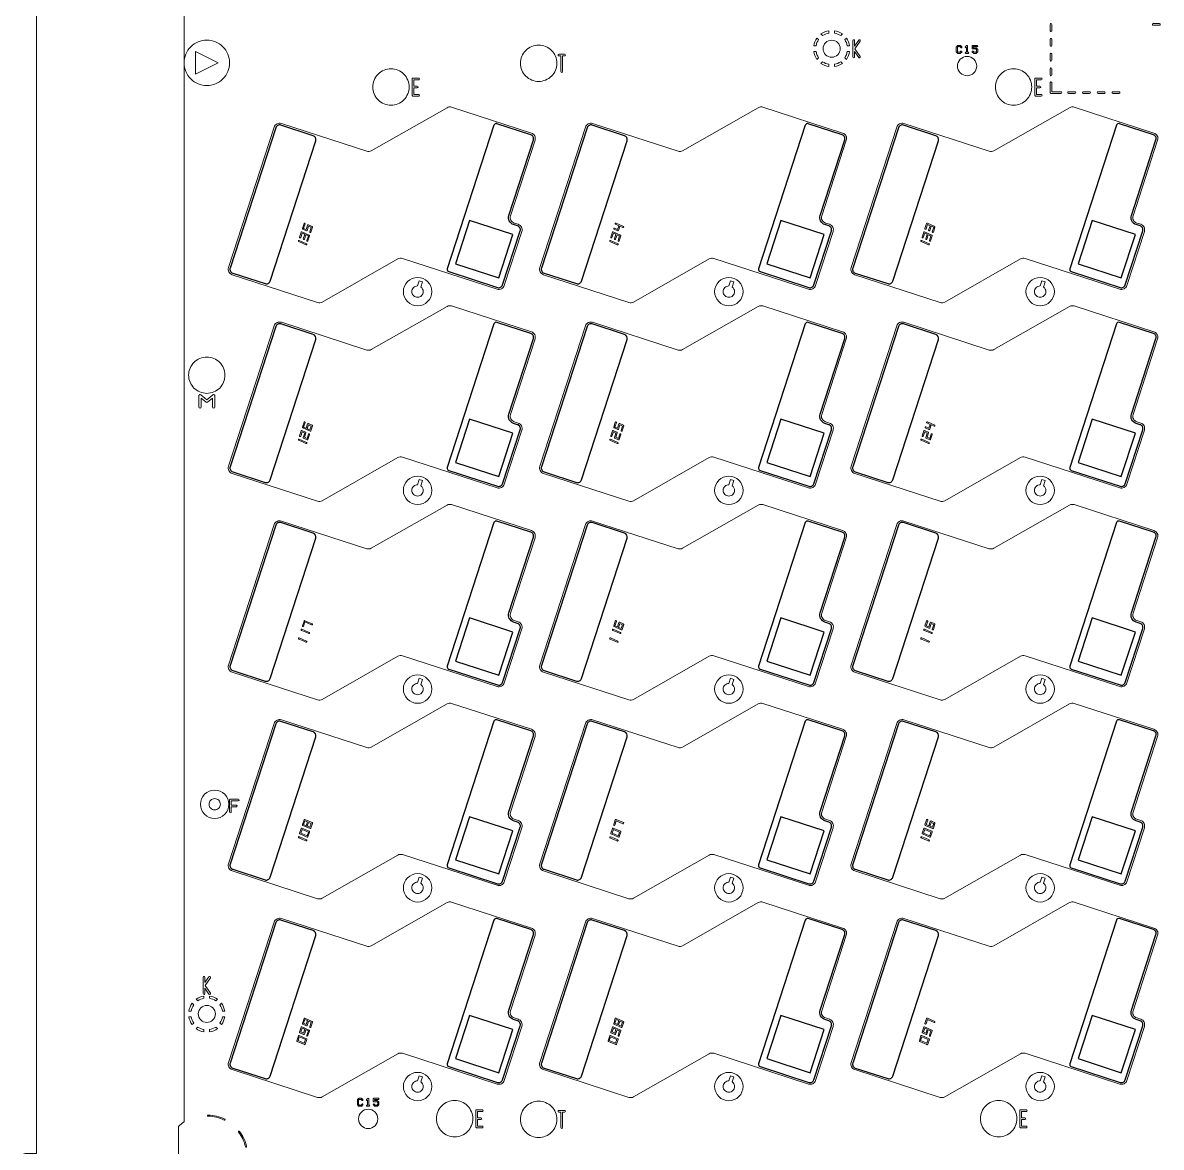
# Model space of a CAD drawing. Extents: x 2864 to 3941, y 2420 to 3182.
# Drawn here: x 3497 to 3597.2, y 2861.2 to 2960.2 of the extents above; entities that cross this region are included whole.
import ezdxf

# ---------------------------------------------------------------- set-up
doc = ezdxf.new("R2010")
doc.units = 0
doc.layers.get('0').update_dxf_attribs({"lineweight": 0})
for name, color, linetype in [('barcode', 1, 'Continuous'), ('susa-b', 2, 'Continuous'), ('susb-b', 3, 'Continuous')]:
    doc.layers.add(name, color=color, linetype=linetype)

msp = doc.modelspace()

# ---------------------------------------------------------------- linework, layer by layer
for p, q in [((3567.952, 2959.321), (3567.952, 2959.524)), ((3567.051, 2958.741), (3566.907, 2958.884)), ((3512.202, 2957.693), (3514.202, 2956.693)), ((3512.202, 2955.693), (3512.202, 2957.693)), ((3566.907, 2957.003), (3567.051, 2957.146)), ((3580.11, 2957.529), (3580.21, 2957.529)), ((3514.202, 2956.693), (3512.202, 2955.693)), ((3512.952, 2874.321), (3512.952, 2874.524)), ((3512.051, 2873.741), (3511.907, 2873.884)), ((3511.907, 2872.003), (3512.051, 2872.146)), ((3527.4, 2864.819), (3527.5, 2864.819))]:
    msp.add_line(p, q)
at = {"linetype": 'Continuous'}
for points in [[(3498.202, 3063.443), (3498.202, 2860.643), (3497.202, 2860.643, 1), (3497.202, 2860.243), (3498.202, 2860.243), (3498.202, 2657.443)], [(3511.202, 2764.193), (3511.202, 2857.45, -0.044688), (3510.702, 2857.853), (3510.702, 2863.034, -0.044688), (3511.202, 2863.437), (3511.202, 2956.693), (3511.202, 3047.45, -0.044688), (3510.702, 3047.853), (3510.702, 3053.034, -0.044688), (3511.202, 3053.437), (3511.202, 3058.193, 0.414215), (3512.452, 3059.443, 0.414215), (3511.202, 3060.693), (3511.202, 3063.443), (3765.202, 3063.443)], [(3567.261, 2959.238), (3567.404, 2959.094, -0.106991), (3567.952, 2959.321)], [(3568.452, 2959.524), (3568.452, 2959.321, -0.106992), (3568.999, 2959.094), (3569.142, 2959.238)], [(3566.621, 2958.193), (3566.824, 2958.193, -0.106992), (3567.051, 2958.741)], [(3569.496, 2958.884), (3569.352, 2958.741, -0.106991), (3569.579, 2958.193), (3569.782, 2958.193)], [(3570.219, 2958.179), (3570.219, 2958.658, 1), (3570.069, 2958.658), (3570.069, 2957.218, 1), (3570.219, 2957.218), (3570.219, 2957.697)], [(3570.702, 2957.261), (3570.235, 2957.938), (3570.702, 2958.616, 1), (3570.579, 2958.701), (3570.219, 2958.179)], [(3580.21, 2957.529, 1), (3580.21, 2957.629), (3580.16, 2957.629), (3580.16, 2958.175, 0.669786), (3580.075, 2958.21), (3579.976, 2958.111, 1), (3580.046, 2958.04), (3580.06, 2958.054)], [(3567.051, 2957.146, -0.106993), (3566.824, 2957.693), (3566.621, 2957.693)], [(3569.782, 2957.693), (3569.579, 2957.693, -0.106992), (3569.352, 2957.146), (3569.496, 2957.003)], [(3570.219, 2957.697), (3570.579, 2957.175, 1), (3570.702, 2957.261)], [(3580.06, 2958.054), (3580.06, 2957.629), (3580.011, 2957.629, 1), (3580.011, 2957.529), (3580.11, 2957.529)], [(3567.952, 2956.363), (3567.952, 2956.566, -0.106992), (3567.404, 2956.793), (3567.261, 2956.649)], [(3569.142, 2956.649), (3568.999, 2956.793, -0.106991), (3568.452, 2956.566), (3568.452, 2956.363)], [(3531.849, 2953.77, 1), (3531.849, 2953.92), (3531.427, 2953.92), (3531.427, 2954.49), (3531.725, 2954.49, 1), (3531.725, 2954.64), (3531.427, 2954.64), (3531.427, 2955.21), (3531.849, 2955.21, 1), (3531.849, 2955.36), (3531.352, 2955.36, 0.414241), (3531.277, 2955.285), (3531.277, 2954.565)], [(3586.649, 2953.77, 1), (3586.649, 2953.92), (3586.227, 2953.92), (3586.227, 2954.49), (3586.525, 2954.49, 1), (3586.525, 2954.64), (3586.227, 2954.64), (3586.227, 2955.21), (3586.649, 2955.21, 1), (3586.649, 2955.36), (3586.152, 2955.36, 0.414241), (3586.077, 2955.285), (3586.077, 2954.565)], [(3531.277, 2954.565), (3531.277, 2953.845, 0.414241), (3531.352, 2953.77), (3531.849, 2953.77)], [(3586.077, 2954.565), (3586.077, 2953.845, 0.414241), (3586.152, 2953.77), (3586.649, 2953.77)], [(3513.9, 2926.398), (3513.9, 2927.391, 0.63678), (3513.736, 2927.468), (3513.204, 2927.025), (3512.672, 2927.468, 0.63678), (3512.508, 2927.391), (3512.508, 2926.398, 1), (3512.708, 2926.398), (3512.708, 2927.178)], [(3512.708, 2927.178), (3513.14, 2926.818, 0.362064), (3513.268, 2926.818), (3513.7, 2927.178)], [(3513.7, 2927.178), (3513.7, 2926.398, 1), (3513.9, 2926.398)], [(3515.975, 2891.705, 1), (3515.975, 2891.855), (3515.28, 2891.855, 0.414241), (3515.205, 2891.78), (3515.205, 2891.259)], [(3515.205, 2891.259), (3515.205, 2890.737, 1), (3515.355, 2890.737), (3515.355, 2891.184), (3515.801, 2891.184, 1), (3515.801, 2891.334), (3515.355, 2891.334), (3515.355, 2891.705), (3515.975, 2891.705)], [(3513.033, 2875.701), (3513.033, 2876.18, 1), (3512.883, 2876.18), (3512.883, 2874.74, 1), (3513.033, 2874.74), (3513.033, 2875.219)], [(3513.517, 2874.782), (3513.049, 2875.46), (3513.517, 2876.138, 1), (3513.393, 2876.223), (3513.033, 2875.701)], [(3513.033, 2875.219), (3513.393, 2874.697, 1), (3513.517, 2874.782)], [(3512.261, 2874.238), (3512.404, 2874.094, -0.106991), (3512.952, 2874.321)], [(3513.452, 2874.524), (3513.452, 2874.321, -0.106992), (3513.999, 2874.094), (3514.142, 2874.238)], [(3511.621, 2873.193), (3511.824, 2873.193, -0.106992), (3512.051, 2873.741)], [(3514.496, 2873.884), (3514.352, 2873.741, -0.106991), (3514.579, 2873.193), (3514.782, 2873.193)], [(3512.051, 2872.146, -0.106993), (3511.824, 2872.693), (3511.621, 2872.693)], [(3514.782, 2872.693), (3514.579, 2872.693, -0.106992), (3514.352, 2872.146), (3514.496, 2872.003)], [(3512.952, 2871.363), (3512.952, 2871.566, -0.106992), (3512.404, 2871.793), (3512.261, 2871.649)], [(3514.142, 2871.649), (3513.999, 2871.793, -0.106991), (3513.452, 2871.566), (3513.452, 2871.363)], [(3527.5, 2864.819, 1), (3527.5, 2864.919), (3527.45, 2864.919), (3527.45, 2865.465, 0.669786), (3527.365, 2865.501), (3527.266, 2865.401, 1), (3527.336, 2865.331), (3527.35, 2865.345)], [(3527.35, 2865.345), (3527.35, 2864.919), (3527.301, 2864.919, 1), (3527.301, 2864.819), (3527.4, 2864.819)], [(3513.314, 2864.042, 1), (3513.311, 2863.942, -0.105767), (3514.733, 2863.591, 1), (3514.777, 2863.681)], [(3537.453, 2862.923, 1), (3537.453, 2863.073), (3537.031, 2863.073), (3537.031, 2863.643), (3537.329, 2863.643, 1), (3537.329, 2863.793), (3537.031, 2863.793), (3537.031, 2864.364), (3537.453, 2864.364, 1), (3537.453, 2864.514), (3536.956, 2864.514, 0.414241), (3536.881, 2864.439), (3536.881, 2863.718)], [(3585.338, 2862.923, 1), (3585.338, 2863.073), (3584.917, 2863.073), (3584.917, 2863.643), (3585.214, 2863.643, 1), (3585.214, 2863.793), (3584.917, 2863.793), (3584.917, 2864.364), (3585.338, 2864.364, 1), (3585.338, 2864.514), (3584.842, 2864.514, 0.414241), (3584.767, 2864.439), (3584.767, 2863.718)], [(3536.881, 2863.718), (3536.881, 2862.998, 0.414241), (3536.956, 2862.923), (3537.453, 2862.923)], [(3584.767, 2863.718), (3584.767, 2862.998, 0.414241), (3584.842, 2862.923), (3585.338, 2862.923)], [(3516.08, 2862.606, 1), (3516, 2862.546, -0.102768), (3516.606, 2861.258, 1), (3516.703, 2861.281)]]:
    msp.add_lwpolyline(points, format="xyb", dxfattribs=at)
for points in [[(3587.578, 2959.527), (3587.578, 2960.077, 1), (3587.427, 2960.077), (3587.427, 2959.527, 1)], [(3597.053, 2960.002, 1), (3597.053, 2960.153), (3596.503, 2960.153, 1), (3596.503, 2960.002)], [(3515.202, 2956.693, 0.414214), (3513.202, 2958.693, 0.414214), (3511.202, 2956.693, 0.414214), (3513.202, 2954.693, 0.414214)], [(3544.01, 2956.661, 0.414214), (3542.41, 2958.261, 0.414214), (3540.81, 2956.661, 0.414214), (3542.41, 2955.061, 0.414214)], [(3568.952, 2957.943, 0.414216), (3568.202, 2958.693, 0.414216), (3567.452, 2957.943, 0.414216), (3568.202, 2957.193, 0.414216)], [(3579.644, 2957.643, 1), (3579.574, 2957.713), (3579.489, 2957.629), (3579.332, 2957.629), (3579.262, 2957.699), (3579.262, 2958.055), (3579.332, 2958.125), (3579.489, 2958.125), (3579.574, 2958.04, 1), (3579.644, 2958.111), (3579.545, 2958.21, 0.200121), (3579.51, 2958.225), (3579.311, 2958.225, 0.200121), (3579.276, 2958.21), (3579.177, 2958.111, 0.200121), (3579.162, 2958.075), (3579.162, 2957.678, 0.200121), (3579.177, 2957.643), (3579.276, 2957.544, 0.200121), (3579.311, 2957.529), (3579.51, 2957.529, 0.200121), (3579.545, 2957.544)], [(3581.059, 2957.678), (3581.059, 2957.877, 0.200121), (3581.044, 2957.912), (3580.945, 2958.011, 0.200121), (3580.91, 2958.026), (3580.662, 2958.026), (3580.662, 2958.125), (3581.009, 2958.125, 1), (3581.009, 2958.225), (3580.612, 2958.225, 0.414253), (3580.562, 2958.175), (3580.562, 2957.976, 0.414253), (3580.612, 2957.926), (3580.889, 2957.926), (3580.959, 2957.856), (3580.959, 2957.699), (3580.889, 2957.629), (3580.732, 2957.629), (3580.647, 2957.713, 1), (3580.576, 2957.643), (3580.676, 2957.544, 0.200121), (3580.711, 2957.529), (3580.91, 2957.529, 0.200121), (3580.945, 2957.544), (3581.044, 2957.643, 0.200121)], [(3587.578, 2958.227), (3587.578, 2958.777, 1), (3587.427, 2958.777), (3587.427, 2958.227, 1)], [(3544.688, 2957.301, 1), (3544.688, 2957.451), (3544.44, 2957.451), (3544.192, 2957.451, 1), (3544.192, 2957.301), (3544.365, 2957.301), (3544.365, 2955.936, 1), (3544.515, 2955.936), (3544.515, 2957.301)], [(3580.966, 2956.412, 0.414215), (3580.116, 2957.262, 0.414215), (3579.266, 2956.412, 0.414215), (3580.116, 2955.562, 0.414215)], [(3587.578, 2956.927), (3587.578, 2957.477, 1), (3587.427, 2957.477), (3587.427, 2956.927, 1)], [(3531.01, 2954.57, 0.414215), (3529.41, 2956.17, 0.414215), (3527.81, 2954.57, 0.414215), (3529.41, 2952.97, 0.414215)], [(3585.81, 2954.57, 0.414215), (3584.21, 2956.17, 0.414215), (3582.61, 2954.57, 0.414215), (3584.21, 2952.97, 0.414215)], [(3587.578, 2955.627), (3587.578, 2956.177, 1), (3587.427, 2956.177), (3587.427, 2955.627, 1)], [(3588.378, 2954.002, 1), (3588.378, 2954.153), (3587.578, 2954.153), (3587.578, 2954.952, 1), (3587.427, 2954.952), (3587.427, 2954.077, 0.414239), (3587.503, 2954.002)], [(3589.603, 2954.002, 1), (3589.603, 2954.153), (3589.052, 2954.153, 1), (3589.052, 2954.002)], [(3590.903, 2954.002, 1), (3590.903, 2954.153), (3590.352, 2954.153, 1), (3590.352, 2954.002)], [(3592.203, 2954.002, 1), (3592.203, 2954.153), (3591.652, 2954.153, 1), (3591.652, 2954.002)], [(3593.503, 2954.002, 1), (3593.503, 2954.153), (3592.952, 2954.153, 1), (3592.952, 2954.002)], [(3542.09, 2949.88, 0.41422), (3541.768, 2950.51), (3534.748, 2952.792, 0.211093), (3534.346, 2952.75), (3527.679, 2948.951, -0.211093), (3527.277, 2948.91), (3519.761, 2951.352, 0.41422), (3519.131, 2951.031), (3515.114, 2938.668, 0.414215), (3515.435, 2938.038), (3522.951, 2935.595, 0.211093), (3523.353, 2935.637), (3530.02, 2939.436, -0.211091), (3530.422, 2939.477), (3538.751, 2936.77, 0.414218), (3539.381, 2937.091), (3540.926, 2941.847, 0.414217), (3540.605, 2942.477), (3540.247, 2942.593, -0.414216), (3539.926, 2943.223)], [(3569.49, 2949.88, 0.41422), (3569.168, 2950.51), (3562.148, 2952.792, 0.211093), (3561.746, 2952.75), (3555.079, 2948.951, -0.211093), (3554.677, 2948.91), (3547.161, 2951.352, 0.41422), (3546.531, 2951.031), (3542.514, 2938.668, 0.414215), (3542.835, 2938.038), (3550.351, 2935.595, 0.211093), (3550.753, 2935.637), (3557.42, 2939.436, -0.211091), (3557.822, 2939.477), (3566.151, 2936.77, 0.414218), (3566.781, 2937.091), (3568.326, 2941.847, 0.414217), (3568.005, 2942.477), (3567.647, 2942.593, -0.414216), (3567.326, 2943.223)], [(3596.89, 2949.88, 0.41422), (3596.568, 2950.51), (3589.548, 2952.792, 0.211093), (3589.146, 2952.75), (3582.479, 2948.951, -0.211093), (3582.077, 2948.91), (3574.561, 2951.352, 0.41422), (3573.931, 2951.031), (3569.914, 2938.668, 0.414215), (3570.235, 2938.038), (3577.751, 2935.595, 0.211093), (3578.153, 2935.637), (3584.82, 2939.436, -0.211091), (3585.222, 2939.477), (3593.551, 2936.77, 0.414218), (3594.181, 2937.091), (3595.726, 2941.847, 0.414217), (3595.405, 2942.477), (3595.047, 2942.593, -0.414216), (3594.726, 2943.223)], [(3522.494, 2942.226, 0.385532), (3522.467, 2942.288), (3522.146, 2942.431, 0.447551), (3522.078, 2942.4), (3521.955, 2942.022), (3521.725, 2942.124), (3521.852, 2942.513, 1), (3521.757, 2942.544), (3521.616, 2942.112, 0.385532), (3521.644, 2942.051), (3521.965, 2941.908, 0.447551), (3522.033, 2941.938), (3522.156, 2942.317), (3522.385, 2942.215), (3522.258, 2941.825, 1), (3522.353, 2941.794)], [(3549.867, 2942.288), (3549.225, 2942.574, 1), (3549.184, 2942.483), (3549.464, 2942.358), (3549.355, 2942.022), (3549.084, 2942.142, 1), (3549.044, 2942.051), (3549.365, 2941.908, 0.447551), (3549.433, 2941.938), (3549.556, 2942.317), (3549.826, 2942.196, 1)], [(3577.294, 2942.226, 0.385532), (3577.267, 2942.288), (3576.625, 2942.574, 0.447551), (3576.557, 2942.544), (3576.416, 2942.112, 1), (3576.511, 2942.081), (3576.635, 2942.46), (3576.864, 2942.358), (3576.737, 2941.969, 1), (3576.832, 2941.938), (3576.956, 2942.317), (3577.185, 2942.215), (3577.058, 2941.825, 1), (3577.153, 2941.794)], [(3522.246, 2941.465, 0.385532), (3522.219, 2941.527), (3521.577, 2941.813, 0.447551), (3521.509, 2941.783), (3521.369, 2941.351, 1), (3521.464, 2941.32), (3521.587, 2941.699), (3521.817, 2941.597), (3521.69, 2941.208, 1), (3521.785, 2941.177), (3521.908, 2941.556), (3522.138, 2941.454), (3522.011, 2941.065, 1), (3522.106, 2941.034)], [(3549.646, 2941.465, 0.385532), (3549.619, 2941.527), (3548.977, 2941.813, 0.447551), (3548.909, 2941.783), (3548.769, 2941.351, 1), (3548.864, 2941.32), (3548.987, 2941.699), (3549.217, 2941.597), (3549.09, 2941.208, 1), (3549.185, 2941.177), (3549.308, 2941.556), (3549.538, 2941.454), (3549.411, 2941.065, 1), (3549.506, 2941.034)], [(3577.046, 2941.465, 0.385532), (3577.019, 2941.527), (3576.377, 2941.813, 0.447551), (3576.309, 2941.783), (3576.169, 2941.351, 1), (3576.264, 2941.32), (3576.387, 2941.699), (3576.617, 2941.597), (3576.49, 2941.208, 1), (3576.585, 2941.177), (3576.708, 2941.556), (3576.938, 2941.454), (3576.811, 2941.065, 1), (3576.906, 2941.034)], [(3521.972, 2940.766), (3521.651, 2940.909), (3521.33, 2941.053, 1), (3521.289, 2940.961), (3521.61, 2940.818), (3521.931, 2940.675, 1)], [(3549.372, 2940.766), (3549.051, 2940.909), (3548.73, 2941.053, 1), (3548.689, 2940.961), (3549.01, 2940.818), (3549.331, 2940.675, 1)], [(3576.772, 2940.766), (3576.451, 2940.909), (3576.13, 2941.053, 1), (3576.089, 2940.961), (3576.41, 2940.818), (3576.731, 2940.675, 1)], [(3533.002, 2936.551, 0.414215), (3531.752, 2937.801, 0.414215), (3530.502, 2936.551, 0.414215), (3531.752, 2935.301, 0.414215)], [(3532.252, 2936.551, -0.414217), (3531.752, 2936.051, -0.414217), (3531.252, 2936.551, -0.414217), (3531.752, 2937.051, -0.002897), (3531.757, 2937.051), (3531.903, 2937.502), (3532.188, 2937.409), (3532.042, 2936.958, -0.242589)], [(3560.402, 2936.551, 0.414215), (3559.152, 2937.801, 0.414215), (3557.902, 2936.551, 0.414215), (3559.152, 2935.301, 0.414215)], [(3559.652, 2936.551, -0.414217), (3559.152, 2936.051, -0.414217), (3558.652, 2936.551, -0.414217), (3559.152, 2937.051, -0.002897), (3559.157, 2937.051), (3559.303, 2937.502), (3559.588, 2937.409), (3559.442, 2936.958, -0.242589)], [(3587.802, 2936.551, 0.414215), (3586.552, 2937.801, 0.414215), (3585.302, 2936.551, 0.414215), (3586.552, 2935.301, 0.414215)], [(3587.052, 2936.551, -0.414217), (3586.552, 2936.051, -0.414217), (3586.052, 2936.551, -0.414217), (3586.552, 2937.051, -0.002897), (3586.557, 2937.051), (3586.703, 2937.502), (3586.988, 2937.409), (3586.842, 2936.958, -0.242589)], [(3542.09, 2932.38, 0.41422), (3541.768, 2933.01), (3534.748, 2935.292, 0.211093), (3534.346, 2935.25), (3527.679, 2931.451, -0.211093), (3527.277, 2931.41), (3519.761, 2933.852, 0.41422), (3519.131, 2933.531), (3515.114, 2921.168, 0.414215), (3515.435, 2920.538), (3522.951, 2918.095, 0.211093), (3523.353, 2918.137), (3530.02, 2921.936, -0.211091), (3530.422, 2921.977), (3538.751, 2919.27, 0.414218), (3539.381, 2919.591), (3540.926, 2924.347, 0.414217), (3540.605, 2924.977), (3540.247, 2925.093, -0.414216), (3539.926, 2925.723)], [(3569.49, 2932.38, 0.41422), (3569.168, 2933.01), (3562.148, 2935.292, 0.211093), (3561.746, 2935.25), (3555.079, 2931.451, -0.211093), (3554.677, 2931.41), (3547.161, 2933.852, 0.41422), (3546.531, 2933.531), (3542.514, 2921.168, 0.414215), (3542.835, 2920.538), (3550.351, 2918.095, 0.211093), (3550.753, 2918.137), (3557.42, 2921.936, -0.211091), (3557.822, 2921.977), (3566.151, 2919.27, 0.414218), (3566.781, 2919.591), (3568.326, 2924.347, 0.414217), (3568.005, 2924.977), (3567.647, 2925.093, -0.414216), (3567.326, 2925.723)], [(3596.89, 2932.38, 0.41422), (3596.568, 2933.01), (3589.548, 2935.292, 0.211093), (3589.146, 2935.25), (3582.479, 2931.451, -0.211093), (3582.077, 2931.41), (3574.561, 2933.852, 0.41422), (3573.931, 2933.531), (3569.914, 2921.168, 0.414215), (3570.235, 2920.538), (3577.751, 2918.095, 0.211093), (3578.153, 2918.137), (3584.82, 2921.936, -0.211091), (3585.222, 2921.977), (3593.551, 2919.27, 0.414218), (3594.181, 2919.591), (3595.726, 2924.347, 0.414217), (3595.405, 2924.977), (3595.047, 2925.093, -0.414216), (3594.726, 2925.723)], [(3514.802, 2929.193, 0.414215), (3513.202, 2930.793, 0.414215), (3511.602, 2929.193, 0.414215), (3513.202, 2927.593, 0.414215)], [(3522.494, 2924.726, 0.385532), (3522.467, 2924.788), (3522.146, 2924.931, 0.447551), (3522.078, 2924.9), (3521.955, 2924.522), (3521.725, 2924.624), (3521.852, 2925.013, 1), (3521.757, 2925.044), (3521.616, 2924.612, 0.385532), (3521.644, 2924.551), (3522.285, 2924.264, 0.447551), (3522.354, 2924.295)], [(3549.894, 2924.726, 0.385532), (3549.867, 2924.788), (3549.546, 2924.931, 0.447551), (3549.478, 2924.9), (3549.355, 2924.522), (3549.125, 2924.624), (3549.252, 2925.013, 1), (3549.157, 2925.044), (3549.016, 2924.612, 0.385532), (3549.044, 2924.551), (3549.365, 2924.408, 0.447551), (3549.433, 2924.438), (3549.556, 2924.817), (3549.785, 2924.715), (3549.658, 2924.325, 1), (3549.753, 2924.294)], [(3577.267, 2924.788), (3576.625, 2925.074, 1), (3576.584, 2924.983), (3576.864, 2924.858), (3576.755, 2924.522), (3576.484, 2924.642, 1), (3576.444, 2924.551), (3576.765, 2924.408, 0.447551), (3576.833, 2924.438), (3576.956, 2924.817), (3577.226, 2924.696, 1)], [(3522.247, 2923.966, 1), (3522.151, 2923.997), (3522.028, 2923.617), (3521.799, 2923.72), (3521.926, 2924.109, 0.385532), (3521.898, 2924.17), (3521.577, 2924.313, 0.447551), (3521.509, 2924.283), (3521.369, 2923.851, 1), (3521.464, 2923.82), (3521.587, 2924.199), (3521.817, 2924.097), (3521.69, 2923.708, 0.385532), (3521.717, 2923.647), (3522.038, 2923.503, 0.447551), (3522.106, 2923.534)], [(3549.647, 2923.966, 1), (3549.551, 2923.997), (3549.428, 2923.617), (3549.199, 2923.72), (3549.326, 2924.109, 0.385532), (3549.298, 2924.17), (3548.977, 2924.313, 0.447551), (3548.909, 2924.283), (3548.769, 2923.851, 1), (3548.864, 2923.82), (3548.987, 2924.199), (3549.217, 2924.097), (3549.09, 2923.708, 0.385532), (3549.117, 2923.647), (3549.438, 2923.503, 0.447551), (3549.506, 2923.534)], [(3577.047, 2923.966, 1), (3576.951, 2923.997), (3576.828, 2923.617), (3576.599, 2923.72), (3576.726, 2924.109, 0.385532), (3576.698, 2924.17), (3576.377, 2924.313, 0.447551), (3576.309, 2924.283), (3576.169, 2923.851, 1), (3576.264, 2923.82), (3576.387, 2924.199), (3576.617, 2924.097), (3576.49, 2923.708, 0.385532), (3576.517, 2923.647), (3576.838, 2923.503, 0.447551), (3576.906, 2923.534)], [(3521.972, 2923.266), (3521.651, 2923.409), (3521.33, 2923.553, 1), (3521.289, 2923.461), (3521.61, 2923.318), (3521.931, 2923.175, 1)], [(3549.372, 2923.266), (3549.051, 2923.409), (3548.73, 2923.553, 1), (3548.689, 2923.461), (3549.01, 2923.318), (3549.331, 2923.175, 1)], [(3576.772, 2923.266), (3576.451, 2923.409), (3576.13, 2923.553, 1), (3576.089, 2923.461), (3576.41, 2923.318), (3576.731, 2923.175, 1)], [(3533.002, 2919.051, 0.414215), (3531.752, 2920.301, 0.414215), (3530.502, 2919.051, 0.414215), (3531.752, 2917.801, 0.414215)], [(3560.402, 2919.051, 0.414215), (3559.152, 2920.301, 0.414215), (3557.902, 2919.051, 0.414215), (3559.152, 2917.801, 0.414215)], [(3587.802, 2919.051, 0.414215), (3586.552, 2920.301, 0.414215), (3585.302, 2919.051, 0.414215), (3586.552, 2917.801, 0.414215)], [(3532.252, 2919.051, -0.414217), (3531.752, 2918.551, -0.414217), (3531.252, 2919.051, -0.414217), (3531.752, 2919.551, -0.002897), (3531.757, 2919.551), (3531.903, 2920.002), (3532.188, 2919.909), (3532.042, 2919.458, -0.242589)], [(3559.652, 2919.051, -0.414217), (3559.152, 2918.551, -0.414217), (3558.652, 2919.051, -0.414217), (3559.152, 2919.551, -0.002897), (3559.157, 2919.551), (3559.303, 2920.002), (3559.588, 2919.909), (3559.442, 2919.458, -0.242589)], [(3587.052, 2919.051, -0.414217), (3586.552, 2918.551, -0.414217), (3586.052, 2919.051, -0.414217), (3586.552, 2919.551, -0.002897), (3586.557, 2919.551), (3586.703, 2920.002), (3586.988, 2919.909), (3586.842, 2919.458, -0.242589)], [(3542.09, 2914.88, 0.41422), (3541.768, 2915.51), (3534.748, 2917.792, 0.211093), (3534.346, 2917.75), (3527.679, 2913.951, -0.211093), (3527.277, 2913.91), (3519.761, 2916.352, 0.41422), (3519.131, 2916.031), (3515.114, 2903.668, 0.414215), (3515.435, 2903.038), (3522.951, 2900.595, 0.211093), (3523.353, 2900.637), (3530.02, 2904.436, -0.211091), (3530.422, 2904.477), (3538.751, 2901.77, 0.414218), (3539.381, 2902.091), (3540.926, 2906.847, 0.414217), (3540.605, 2907.477), (3540.247, 2907.593, -0.414216), (3539.926, 2908.223)], [(3569.49, 2914.88, 0.41422), (3569.168, 2915.51), (3562.148, 2917.792, 0.211093), (3561.746, 2917.75), (3555.079, 2913.951, -0.211093), (3554.677, 2913.91), (3547.161, 2916.352, 0.41422), (3546.531, 2916.031), (3542.514, 2903.668, 0.414215), (3542.835, 2903.038), (3550.351, 2900.595, 0.211093), (3550.753, 2900.637), (3557.42, 2904.436, -0.211091), (3557.822, 2904.477), (3566.151, 2901.77, 0.414218), (3566.781, 2902.091), (3568.326, 2906.847, 0.414217), (3568.005, 2907.477), (3567.647, 2907.593, -0.414216), (3567.326, 2908.223)], [(3596.89, 2914.88, 0.41422), (3596.568, 2915.51), (3589.548, 2917.792, 0.211093), (3589.146, 2917.75), (3582.479, 2913.951, -0.211093), (3582.077, 2913.91), (3574.561, 2916.352, 0.41422), (3573.931, 2916.031), (3569.914, 2903.668, 0.414215), (3570.235, 2903.038), (3577.751, 2900.595, 0.211093), (3578.153, 2900.637), (3584.82, 2904.436, -0.211091), (3585.222, 2904.477), (3593.551, 2901.77, 0.414218), (3594.181, 2902.091), (3595.726, 2906.847, 0.414217), (3595.405, 2907.477), (3595.047, 2907.593, -0.414216), (3594.726, 2908.223)], [(3522.467, 2907.288), (3521.825, 2907.574, 0.447551), (3521.757, 2907.544), (3521.616, 2907.112, 1), (3521.711, 2907.081), (3521.835, 2907.46), (3522.426, 2907.196, 1)], [(3549.894, 2907.226, 0.385532), (3549.867, 2907.288), (3549.546, 2907.431, 0.447551), (3549.478, 2907.4), (3549.355, 2907.022), (3549.125, 2907.124), (3549.252, 2907.513, 1), (3549.157, 2907.544), (3549.016, 2907.112, 0.385532), (3549.044, 2907.051), (3549.685, 2906.764, 0.447551), (3549.754, 2906.795)], [(3577.294, 2907.226, 0.385532), (3577.267, 2907.288), (3576.946, 2907.431, 0.447551), (3576.878, 2907.4), (3576.755, 2907.022), (3576.525, 2907.124), (3576.652, 2907.513, 1), (3576.557, 2907.544), (3576.416, 2907.112, 0.385532), (3576.444, 2907.051), (3576.765, 2906.908, 0.447551), (3576.833, 2906.938), (3576.956, 2907.317), (3577.185, 2907.215), (3577.058, 2906.825, 1), (3577.153, 2906.794)], [(3521.972, 2905.766), (3521.651, 2905.909), (3521.33, 2906.053, 1), (3521.289, 2905.961), (3521.61, 2905.818), (3521.931, 2905.675, 1)], [(3522.219, 2906.527), (3521.898, 2906.67), (3521.577, 2906.813, 1), (3521.537, 2906.722), (3521.858, 2906.579), (3522.179, 2906.435, 1)], [(3549.372, 2905.766), (3549.051, 2905.909), (3548.73, 2906.053, 1), (3548.689, 2905.961), (3549.01, 2905.818), (3549.331, 2905.675, 1)], [(3549.619, 2906.527), (3549.298, 2906.67), (3548.977, 2906.813, 1), (3548.937, 2906.722), (3549.258, 2906.579), (3549.579, 2906.435, 1)], [(3576.772, 2905.766), (3576.451, 2905.909), (3576.13, 2906.053, 1), (3576.089, 2905.961), (3576.41, 2905.818), (3576.731, 2905.675, 1)], [(3577.019, 2906.527), (3576.698, 2906.67), (3576.377, 2906.813, 1), (3576.337, 2906.722), (3576.658, 2906.579), (3576.979, 2906.435, 1)], [(3533.002, 2901.551, 0.414215), (3531.752, 2902.801, 0.414215), (3530.502, 2901.551, 0.414215), (3531.752, 2900.301, 0.414215)], [(3532.252, 2901.551, -0.414217), (3531.752, 2901.051, -0.414217), (3531.252, 2901.551, -0.414217), (3531.752, 2902.051, -0.002897), (3531.757, 2902.051), (3531.903, 2902.502), (3532.188, 2902.409), (3532.042, 2901.958, -0.242589)], [(3560.402, 2901.551, 0.414215), (3559.152, 2902.801, 0.414215), (3557.902, 2901.551, 0.414215), (3559.152, 2900.301, 0.414215)], [(3559.652, 2901.551, -0.414217), (3559.152, 2901.051, -0.414217), (3558.652, 2901.551, -0.414217), (3559.152, 2902.051, -0.002897), (3559.157, 2902.051), (3559.303, 2902.502), (3559.588, 2902.409), (3559.442, 2901.958, -0.242589)], [(3587.802, 2901.551, 0.414215), (3586.552, 2902.801, 0.414215), (3585.302, 2901.551, 0.414215), (3586.552, 2900.301, 0.414215)], [(3587.052, 2901.551, -0.414217), (3586.552, 2901.051, -0.414217), (3586.052, 2901.551, -0.414217), (3586.552, 2902.051, -0.002897), (3586.557, 2902.051), (3586.703, 2902.502), (3586.988, 2902.409), (3586.842, 2901.958, -0.242589)], [(3542.09, 2897.38, 0.41422), (3541.768, 2898.01), (3534.748, 2900.292, 0.211093), (3534.346, 2900.25), (3527.679, 2896.451, -0.211093), (3527.277, 2896.41), (3519.761, 2898.852, 0.41422), (3519.131, 2898.531), (3515.114, 2886.168, 0.414215), (3515.435, 2885.538), (3522.951, 2883.095, 0.211093), (3523.353, 2883.137), (3530.02, 2886.936, -0.211091), (3530.422, 2886.977), (3538.751, 2884.27, 0.414218), (3539.381, 2884.591), (3540.926, 2889.347, 0.414217), (3540.605, 2889.977), (3540.247, 2890.093, -0.414216), (3539.926, 2890.723)], [(3569.49, 2897.38, 0.41422), (3569.168, 2898.01), (3562.148, 2900.292, 0.211093), (3561.746, 2900.25), (3555.079, 2896.451, -0.211093), (3554.677, 2896.41), (3547.161, 2898.852, 0.41422), (3546.531, 2898.531), (3542.514, 2886.168, 0.414215), (3542.835, 2885.538), (3550.351, 2883.095, 0.211093), (3550.753, 2883.137), (3557.42, 2886.936, -0.211091), (3557.822, 2886.977), (3566.151, 2884.27, 0.414218), (3566.781, 2884.591), (3568.326, 2889.347, 0.414217), (3568.005, 2889.977), (3567.647, 2890.093, -0.414216), (3567.326, 2890.723)], [(3596.89, 2897.38, 0.41422), (3596.568, 2898.01), (3589.548, 2900.292, 0.211093), (3589.146, 2900.25), (3582.479, 2896.451, -0.211093), (3582.077, 2896.41), (3574.561, 2898.852, 0.41422), (3573.931, 2898.531), (3569.914, 2886.168, 0.414215), (3570.235, 2885.538), (3577.751, 2883.095, 0.211093), (3578.153, 2883.137), (3584.82, 2886.936, -0.211091), (3585.222, 2886.977), (3593.551, 2884.27, 0.414218), (3594.181, 2884.591), (3595.726, 2889.347, 0.414217), (3595.405, 2889.977), (3595.047, 2890.093, -0.414216), (3594.726, 2890.723)], [(3515.146, 2891.408, 0.414215), (3513.896, 2892.658, 0.414215), (3512.646, 2891.408, 0.414215), (3513.896, 2890.158, 0.414215)], [(3514.396, 2891.408, -0.414217), (3513.896, 2890.908, -0.414217), (3513.396, 2891.408, -0.414217), (3513.896, 2891.908, -0.414217)], [(3522.494, 2889.726, 0.385532), (3522.467, 2889.788), (3521.825, 2890.074, 0.447551), (3521.757, 2890.044), (3521.616, 2889.612, 0.385532), (3521.644, 2889.551), (3522.285, 2889.264, 0.447551), (3522.354, 2889.295)], [(3549.867, 2889.788), (3549.225, 2890.074, 0.447551), (3549.157, 2890.044), (3549.016, 2889.612, 1), (3549.111, 2889.581), (3549.235, 2889.96), (3549.826, 2889.696, 1)], [(3577.294, 2889.726, 0.385532), (3577.267, 2889.788), (3576.946, 2889.931, 0.447551), (3576.878, 2889.9), (3576.755, 2889.522), (3576.525, 2889.624), (3576.652, 2890.013, 1), (3576.557, 2890.044), (3576.416, 2889.612, 0.385532), (3576.444, 2889.551), (3577.085, 2889.264, 0.447551), (3577.154, 2889.295)], [(3522.246, 2888.965, 0.385532), (3522.219, 2889.027), (3521.577, 2889.313, 0.447551), (3521.509, 2889.283), (3521.369, 2888.851, 0.385532), (3521.396, 2888.79), (3522.038, 2888.503, 0.447551), (3522.106, 2888.534)], [(3549.646, 2888.965, 0.385532), (3549.619, 2889.027), (3548.977, 2889.313, 0.447551), (3548.909, 2889.283), (3548.769, 2888.851, 0.385532), (3548.796, 2888.79), (3549.438, 2888.503, 0.447551), (3549.506, 2888.534)], [(3577.046, 2888.965, 0.385532), (3577.019, 2889.027), (3576.377, 2889.313, 0.447551), (3576.309, 2889.283), (3576.169, 2888.851, 0.385532), (3576.196, 2888.79), (3576.838, 2888.503, 0.447551), (3576.906, 2888.534)], [(3521.972, 2888.266), (3521.651, 2888.409), (3521.33, 2888.553, 1), (3521.289, 2888.461), (3521.61, 2888.318), (3521.931, 2888.175, 1)], [(3549.372, 2888.266), (3549.051, 2888.409), (3548.73, 2888.553, 1), (3548.689, 2888.461), (3549.01, 2888.318), (3549.331, 2888.175, 1)], [(3576.772, 2888.266), (3576.451, 2888.409), (3576.13, 2888.553, 1), (3576.089, 2888.461), (3576.41, 2888.318), (3576.731, 2888.175, 1)], [(3533.002, 2884.051, 0.414215), (3531.752, 2885.301, 0.414215), (3530.502, 2884.051, 0.414215), (3531.752, 2882.801, 0.414215)], [(3532.252, 2884.051, -0.414217), (3531.752, 2883.551, -0.414217), (3531.252, 2884.051, -0.414217), (3531.752, 2884.551, -0.002897), (3531.757, 2884.551), (3531.903, 2885.002), (3532.188, 2884.909), (3532.042, 2884.458, -0.242589)], [(3560.402, 2884.051, 0.414215), (3559.152, 2885.301, 0.414215), (3557.902, 2884.051, 0.414215), (3559.152, 2882.801, 0.414215)], [(3559.652, 2884.051, -0.414217), (3559.152, 2883.551, -0.414217), (3558.652, 2884.051, -0.414217), (3559.152, 2884.551, -0.002897), (3559.157, 2884.551), (3559.303, 2885.002), (3559.588, 2884.909), (3559.442, 2884.458, -0.242589)], [(3587.802, 2884.051, 0.414215), (3586.552, 2885.301, 0.414215), (3585.302, 2884.051, 0.414215), (3586.552, 2882.801, 0.414215)], [(3587.052, 2884.051, -0.414217), (3586.552, 2883.551, -0.414217), (3586.052, 2884.051, -0.414217), (3586.552, 2884.551, -0.002897), (3586.557, 2884.551), (3586.703, 2885.002), (3586.988, 2884.909), (3586.842, 2884.458, -0.242589)], [(3542.09, 2879.88, 0.41422), (3541.768, 2880.51), (3534.748, 2882.792, 0.211093), (3534.346, 2882.75), (3527.679, 2878.951, -0.211093), (3527.277, 2878.91), (3519.761, 2881.352, 0.41422), (3519.131, 2881.031), (3515.114, 2868.668, 0.414215), (3515.435, 2868.038), (3522.951, 2865.595, 0.211093), (3523.353, 2865.637), (3530.02, 2869.436, -0.211091), (3530.422, 2869.477), (3538.751, 2866.77, 0.414218), (3539.381, 2867.091), (3540.926, 2871.847, 0.414217), (3540.605, 2872.477), (3540.247, 2872.593, -0.414216), (3539.926, 2873.223)], [(3569.49, 2879.88, 0.41422), (3569.168, 2880.51), (3562.148, 2882.792, 0.211093), (3561.746, 2882.75), (3555.079, 2878.951, -0.211093), (3554.677, 2878.91), (3547.161, 2881.352, 0.41422), (3546.531, 2881.031), (3542.514, 2868.668, 0.414215), (3542.835, 2868.038), (3550.351, 2865.595, 0.211093), (3550.753, 2865.637), (3557.42, 2869.436, -0.211091), (3557.822, 2869.477), (3566.151, 2866.77, 0.414218), (3566.781, 2867.091), (3568.326, 2871.847, 0.414217), (3568.005, 2872.477), (3567.647, 2872.593, -0.414216), (3567.326, 2873.223)], [(3596.89, 2879.88, 0.41422), (3596.568, 2880.51), (3589.548, 2882.792, 0.211093), (3589.146, 2882.75), (3582.479, 2878.951, -0.211093), (3582.077, 2878.91), (3574.561, 2881.352, 0.41422), (3573.931, 2881.031), (3569.914, 2868.668, 0.414215), (3570.235, 2868.038), (3577.751, 2865.595, 0.211093), (3578.153, 2865.637), (3584.82, 2869.436, -0.211091), (3585.222, 2869.477), (3593.551, 2866.77, 0.414218), (3594.181, 2867.091), (3595.726, 2871.847, 0.414217), (3595.405, 2872.477), (3595.047, 2872.593, -0.414216), (3594.726, 2873.223)], [(3513.952, 2872.943, 0.414216), (3513.202, 2873.693, 0.414216), (3512.452, 2872.943, 0.414216), (3513.202, 2872.193, 0.414216)], [(3522.494, 2872.226, 0.385532), (3522.467, 2872.288), (3521.825, 2872.574, 0.447551), (3521.757, 2872.544), (3521.616, 2872.112, 0.385532), (3521.644, 2872.051), (3521.965, 2871.908, 0.447551), (3522.033, 2871.938), (3522.156, 2872.317), (3522.385, 2872.215), (3522.258, 2871.825, 1), (3522.353, 2871.794)], [(3549.894, 2872.226, 0.385532), (3549.867, 2872.288), (3549.225, 2872.574, 0.447551), (3549.157, 2872.544), (3549.016, 2872.112, 0.385532), (3549.044, 2872.051), (3549.685, 2871.764, 0.447551), (3549.754, 2871.795)], [(3577.267, 2872.288), (3576.625, 2872.574, 0.447551), (3576.557, 2872.544), (3576.416, 2872.112, 1), (3576.511, 2872.081), (3576.635, 2872.46), (3577.226, 2872.196, 1)], [(3521.999, 2870.705, 0.385532), (3521.972, 2870.766), (3521.33, 2871.053, 0.447551), (3521.262, 2871.022), (3521.122, 2870.591, 0.385532), (3521.149, 2870.529), (3521.791, 2870.243, 0.447551), (3521.859, 2870.273)], [(3522.246, 2871.465, 0.385532), (3522.219, 2871.527), (3521.577, 2871.813, 0.447551), (3521.509, 2871.783), (3521.369, 2871.351, 0.385532), (3521.396, 2871.29), (3521.717, 2871.147, 0.447551), (3521.785, 2871.177), (3521.908, 2871.556), (3522.138, 2871.454), (3522.011, 2871.065, 1), (3522.106, 2871.034)], [(3549.399, 2870.705, 0.385532), (3549.372, 2870.766), (3548.73, 2871.053, 0.447551), (3548.662, 2871.022), (3548.522, 2870.591, 0.385532), (3548.549, 2870.529), (3549.191, 2870.243, 0.447551), (3549.259, 2870.273)], [(3549.646, 2871.465, 0.385532), (3549.619, 2871.527), (3548.977, 2871.813, 0.447551), (3548.909, 2871.783), (3548.769, 2871.351, 0.385532), (3548.796, 2871.29), (3549.117, 2871.147, 0.447551), (3549.185, 2871.177), (3549.308, 2871.556), (3549.538, 2871.454), (3549.411, 2871.065, 1), (3549.506, 2871.034)], [(3576.799, 2870.705, 0.385532), (3576.772, 2870.766), (3576.13, 2871.053, 0.447551), (3576.062, 2871.022), (3575.922, 2870.591, 0.385532), (3575.949, 2870.529), (3576.591, 2870.243, 0.447551), (3576.659, 2870.273)], [(3577.046, 2871.465, 0.385532), (3577.019, 2871.527), (3576.377, 2871.813, 0.447551), (3576.309, 2871.783), (3576.169, 2871.351, 0.385532), (3576.196, 2871.29), (3576.517, 2871.147, 0.447551), (3576.585, 2871.177), (3576.708, 2871.556), (3576.938, 2871.454), (3576.811, 2871.065, 1), (3576.906, 2871.034)], [(3533.002, 2866.551, 0.414215), (3531.752, 2867.801, 0.414215), (3530.502, 2866.551, 0.414215), (3531.752, 2865.301, 0.414215)], [(3532.252, 2866.551, -0.414217), (3531.752, 2866.051, -0.414217), (3531.252, 2866.551, -0.414217), (3531.752, 2867.051, -0.002897), (3531.757, 2867.051), (3531.903, 2867.502), (3532.188, 2867.409), (3532.042, 2866.958, -0.242589)], [(3560.402, 2866.551, 0.414215), (3559.152, 2867.801, 0.414215), (3557.902, 2866.551, 0.414215), (3559.152, 2865.301, 0.414215)], [(3559.652, 2866.551, -0.414217), (3559.152, 2866.051, -0.414217), (3558.652, 2866.551, -0.414217), (3559.152, 2867.051, -0.002897), (3559.157, 2867.051), (3559.303, 2867.502), (3559.588, 2867.409), (3559.442, 2866.958, -0.242589)], [(3587.802, 2866.551, 0.414215), (3586.552, 2867.801, 0.414215), (3585.302, 2866.551, 0.414215), (3586.552, 2865.301, 0.414215)], [(3587.052, 2866.551, -0.414217), (3586.552, 2866.051, -0.414217), (3586.052, 2866.551, -0.414217), (3586.552, 2867.051, -0.002897), (3586.557, 2867.051), (3586.703, 2867.502), (3586.988, 2867.409), (3586.842, 2866.958, -0.242589)], [(3526.934, 2864.933, 1), (3526.864, 2865.004), (3526.779, 2864.919), (3526.622, 2864.919), (3526.552, 2864.989), (3526.552, 2865.345), (3526.622, 2865.415), (3526.779, 2865.415), (3526.864, 2865.331, 1), (3526.934, 2865.401), (3526.835, 2865.501, 0.200121), (3526.8, 2865.515), (3526.601, 2865.515, 0.200121), (3526.565, 2865.501), (3526.466, 2865.402, 0.200121), (3526.452, 2865.366), (3526.452, 2864.969, 0.200121), (3526.466, 2864.933), (3526.565, 2864.834, 0.200121), (3526.601, 2864.819), (3526.8, 2864.819, 0.200121), (3526.835, 2864.834)], [(3528.349, 2864.969), (3528.349, 2865.167, 0.200121), (3528.334, 2865.203), (3528.235, 2865.302, 0.200121), (3528.2, 2865.317), (3527.952, 2865.317), (3527.952, 2865.415), (3528.299, 2865.415, 1), (3528.299, 2865.515), (3527.902, 2865.515, 0.414253), (3527.852, 2865.465), (3527.852, 2865.267, 0.414253), (3527.902, 2865.217), (3528.179, 2865.217), (3528.249, 2865.147), (3528.249, 2864.989), (3528.179, 2864.919), (3528.022, 2864.919), (3527.937, 2865.004, 1), (3527.866, 2864.933), (3527.965, 2864.834, 0.200121), (3528.001, 2864.819), (3528.2, 2864.819, 0.200121), (3528.235, 2864.834), (3528.334, 2864.933, 0.200121)], [(3536.614, 2863.724, 0.414215), (3535.014, 2865.324, 0.414215), (3533.414, 2863.724, 0.414215), (3535.014, 2862.124, 0.414215)], [(3544.01, 2863.661, 0.414214), (3542.41, 2865.261, 0.414214), (3540.81, 2863.661, 0.414214), (3542.41, 2862.061, 0.414214)], [(3584.499, 2863.724, 0.414215), (3582.899, 2865.324, 0.414215), (3581.299, 2863.724, 0.414215), (3582.899, 2862.124, 0.414215)], [(3528.256, 2863.703, 0.414215), (3527.406, 2864.553, 0.414215), (3526.556, 2863.703, 0.414215), (3527.406, 2862.853, 0.414215)], [(3544.688, 2864.301, 1), (3544.688, 2864.451), (3544.44, 2864.451), (3544.192, 2864.451, 1), (3544.192, 2864.301), (3544.365, 2864.301), (3544.365, 2862.936, 1), (3544.515, 2862.936), (3544.515, 2864.301)]]:
    msp.add_lwpolyline(points, format="xyb", close=True, dxfattribs=at)
for points in [[(3522.385, 2924.715), (3522.275, 2924.378), (3522.046, 2924.481), (3522.156, 2924.817)], [(3549.785, 2907.215), (3549.675, 2906.878), (3549.446, 2906.981), (3549.556, 2907.317)], [(3522.138, 2888.954), (3522.028, 2888.617), (3521.758, 2888.738), (3521.478, 2888.863), (3521.587, 2889.199), (3521.858, 2889.079)], [(3522.064, 2889.858), (3521.955, 2889.522), (3521.725, 2889.624), (3521.835, 2889.96)], [(3522.385, 2889.715), (3522.275, 2889.378), (3522.046, 2889.481), (3522.156, 2889.817)], [(3549.538, 2888.954), (3549.428, 2888.617), (3549.158, 2888.738), (3548.878, 2888.863), (3548.987, 2889.199), (3549.258, 2889.079)], [(3576.938, 2888.954), (3576.828, 2888.617), (3576.558, 2888.738), (3576.278, 2888.863), (3576.387, 2889.199), (3576.658, 2889.079)], [(3577.185, 2889.715), (3577.075, 2889.378), (3576.846, 2889.481), (3576.956, 2889.817)], [(3522.064, 2872.358), (3521.955, 2872.022), (3521.725, 2872.124), (3521.835, 2872.46)], [(3549.464, 2872.358), (3549.355, 2872.022), (3549.125, 2872.124), (3549.235, 2872.46)], [(3549.785, 2872.215), (3549.675, 2871.878), (3549.446, 2871.981), (3549.556, 2872.317)], [(3521.817, 2871.597), (3521.707, 2871.261), (3521.478, 2871.363), (3521.587, 2871.699)], [(3549.217, 2871.597), (3549.107, 2871.261), (3548.878, 2871.363), (3548.987, 2871.699)], [(3576.617, 2871.597), (3576.507, 2871.261), (3576.278, 2871.363), (3576.387, 2871.699)], [(3521.89, 2870.693), (3521.781, 2870.357), (3521.511, 2870.477), (3521.231, 2870.602), (3521.34, 2870.939), (3521.61, 2870.818)], [(3549.29, 2870.693), (3549.181, 2870.357), (3548.911, 2870.477), (3548.631, 2870.602), (3548.74, 2870.939), (3549.01, 2870.818)], [(3576.69, 2870.693), (3576.581, 2870.357), (3576.311, 2870.477), (3576.031, 2870.602), (3576.14, 2870.939), (3576.41, 2870.818)]]:
    msp.add_lwpolyline(points, close=True, dxfattribs=at)
for centre, radius, start, end in [((3568.202, 2957.943), 1.6, 98.98922, 126.0106), ((3568.202, 2957.943), 1.6, 53.9894, 81.01078), ((3568.202, 2957.943), 1.6, 143.9894, 171.01078), ((3568.202, 2957.943), 1.6, 8.98922, 36.0106), ((3568.202, 2957.943), 1.6, 188.98939, 216.01078), ((3568.202, 2957.943), 1.6, 323.9894, 351.01078), ((3568.202, 2957.943), 1.6, 233.98937, 261.01066), ((3568.202, 2957.943), 1.6, 278.98922, 306.0106), ((3513.202, 2872.943), 1.6, 98.98922, 126.0106), ((3513.202, 2872.943), 1.6, 53.9894, 81.01078), ((3513.202, 2872.943), 1.6, 143.9894, 171.01078), ((3513.202, 2872.943), 1.6, 8.98922, 36.0106), ((3513.202, 2872.943), 1.6, 188.98939, 216.01078), ((3513.202, 2872.943), 1.6, 323.9894, 351.01078), ((3513.202, 2872.943), 1.6, 233.98937, 261.01066), ((3513.202, 2872.943), 1.6, 278.98922, 306.0106), ((3513.202, 2860.443), 3.6, 64.05672, 88.20639), ((3513.202, 2860.443), 3.6, 13.44988, 36.91975)]:
    msp.add_arc(centre, radius, start, end)
at = {"layer": 'barcode', "linetype": 'Continuous'}
for points in [[(3536.329, 2942.812), (3535.093, 2939.007), (3538.897, 2937.771), (3540.133, 2941.576)], [(3563.729, 2942.812), (3562.493, 2939.007), (3566.297, 2937.771), (3567.533, 2941.576)], [(3591.129, 2942.812), (3589.893, 2939.007), (3593.697, 2937.771), (3594.933, 2941.576)], [(3536.329, 2925.312), (3535.093, 2921.507), (3538.897, 2920.271), (3540.133, 2924.076)], [(3563.729, 2925.312), (3562.493, 2921.507), (3566.297, 2920.271), (3567.533, 2924.076)], [(3591.129, 2925.312), (3589.893, 2921.507), (3593.697, 2920.271), (3594.933, 2924.076)], [(3536.329, 2907.812), (3535.093, 2904.007), (3538.897, 2902.771), (3540.133, 2906.576)], [(3563.729, 2907.812), (3562.493, 2904.007), (3566.297, 2902.771), (3567.533, 2906.576)], [(3591.129, 2907.812), (3589.893, 2904.007), (3593.697, 2902.771), (3594.933, 2906.576)], [(3536.329, 2890.312), (3535.093, 2886.507), (3538.897, 2885.271), (3540.133, 2889.076)], [(3563.729, 2890.312), (3562.493, 2886.507), (3566.297, 2885.271), (3567.533, 2889.076)], [(3591.129, 2890.312), (3589.893, 2886.507), (3593.697, 2885.271), (3594.933, 2889.076)], [(3536.329, 2872.812), (3535.093, 2869.007), (3538.897, 2867.771), (3540.133, 2871.576)], [(3563.729, 2872.812), (3562.493, 2869.007), (3566.297, 2867.771), (3567.533, 2871.576)], [(3591.129, 2872.812), (3589.893, 2869.007), (3593.697, 2867.771), (3594.933, 2871.576)]]:
    msp.add_lwpolyline(points, close=True, dxfattribs=at)
at = {"layer": 'susa-b'}
for p, q in [((3518.776, 2937.478), (3522.793, 2949.841)), ((3546.176, 2937.478), (3550.193, 2949.841)), ((3573.576, 2937.478), (3577.593, 2949.841)), ((3518.776, 2919.978), (3522.793, 2932.341)), ((3546.176, 2919.978), (3550.193, 2932.341)), ((3573.576, 2919.978), (3577.593, 2932.341)), ((3518.776, 2902.478), (3522.793, 2914.841)), ((3546.176, 2902.478), (3550.193, 2914.841)), ((3573.576, 2902.478), (3577.593, 2914.841)), ((3518.776, 2884.978), (3522.793, 2897.341)), ((3546.176, 2884.978), (3550.193, 2897.341)), ((3573.576, 2884.978), (3577.593, 2897.341)), ((3518.776, 2867.478), (3522.793, 2879.841)), ((3546.176, 2867.478), (3550.193, 2879.841)), ((3573.576, 2867.478), (3577.593, 2879.841))]:
    msp.add_line(p, q, dxfattribs=at)
at = {"layer": 'susa-b', "linetype": 'Continuous'}
for points in [[(3522.569, 2950.282), (3519.715, 2951.21, 0.414216), (3519.274, 2950.985), (3515.256, 2938.621, 0.414218), (3515.481, 2938.18), (3518.335, 2937.253)], [(3549.969, 2950.282), (3547.115, 2951.21, 0.414216), (3546.674, 2950.985), (3542.656, 2938.621, 0.414218), (3542.881, 2938.18), (3545.735, 2937.253)], [(3577.369, 2950.282), (3574.515, 2951.21, 0.414216), (3574.074, 2950.985), (3570.056, 2938.621, 0.414218), (3570.281, 2938.18), (3573.135, 2937.253)], [(3522.569, 2932.782), (3519.715, 2933.71, 0.414216), (3519.274, 2933.485), (3515.256, 2921.121, 0.414218), (3515.481, 2920.68), (3518.335, 2919.753)], [(3549.969, 2932.782), (3547.115, 2933.71, 0.414216), (3546.674, 2933.485), (3542.656, 2921.121, 0.414218), (3542.881, 2920.68), (3545.735, 2919.753)], [(3577.369, 2932.782), (3574.515, 2933.71, 0.414216), (3574.074, 2933.485), (3570.056, 2921.121, 0.414218), (3570.281, 2920.68), (3573.135, 2919.753)], [(3522.569, 2915.282), (3519.715, 2916.21, 0.414216), (3519.274, 2915.985), (3515.256, 2903.621, 0.414218), (3515.481, 2903.18), (3518.335, 2902.253)], [(3549.969, 2915.282), (3547.115, 2916.21, 0.414216), (3546.674, 2915.985), (3542.656, 2903.621, 0.414218), (3542.881, 2903.18), (3545.735, 2902.253)], [(3577.369, 2915.282), (3574.515, 2916.21, 0.414216), (3574.074, 2915.985), (3570.056, 2903.621, 0.414218), (3570.281, 2903.18), (3573.135, 2902.253)], [(3522.569, 2897.782), (3519.715, 2898.71, 0.414216), (3519.274, 2898.485), (3515.256, 2886.121, 0.414218), (3515.481, 2885.68), (3518.335, 2884.753)], [(3549.969, 2897.782), (3547.115, 2898.71, 0.414216), (3546.674, 2898.485), (3542.656, 2886.121, 0.414218), (3542.881, 2885.68), (3545.735, 2884.753)], [(3577.369, 2897.782), (3574.515, 2898.71, 0.414216), (3574.074, 2898.485), (3570.056, 2886.121, 0.414218), (3570.281, 2885.68), (3573.135, 2884.753)], [(3522.569, 2880.282), (3519.715, 2881.21, 0.414216), (3519.274, 2880.985), (3515.256, 2868.621, 0.414218), (3515.481, 2868.18), (3518.335, 2867.253)], [(3549.969, 2880.282), (3547.115, 2881.21, 0.414216), (3546.674, 2880.985), (3542.656, 2868.621, 0.414218), (3542.881, 2868.18), (3545.735, 2867.253)], [(3577.369, 2880.282), (3574.515, 2881.21, 0.414216), (3574.074, 2880.985), (3570.056, 2868.621, 0.414218), (3570.281, 2868.18), (3573.135, 2867.253)]]:
    msp.add_lwpolyline(points, format="xyb", dxfattribs=at)
at = {"layer": 'susa-b'}
for centre, start, end in [((3522.46, 2949.95), 341.99977, 71.99977), ((3549.86, 2949.95), 341.99977, 71.99977), ((3577.26, 2949.95), 341.99977, 71.99977), ((3518.443, 2937.586), 251.99971, 342.0001), ((3545.843, 2937.586), 251.99971, 342.0001), ((3573.243, 2937.586), 251.99971, 342.0001), ((3522.46, 2932.45), 341.99977, 71.99977), ((3549.86, 2932.45), 341.99977, 71.99977), ((3577.26, 2932.45), 341.99977, 71.99977), ((3518.443, 2920.086), 251.99971, 342.0001), ((3545.843, 2920.086), 251.99971, 342.0001), ((3573.243, 2920.086), 251.99971, 342.0001), ((3522.46, 2914.95), 341.99977, 71.99977), ((3549.86, 2914.95), 341.99977, 71.99977), ((3577.26, 2914.95), 341.99977, 71.99977), ((3518.443, 2902.586), 251.99971, 342.0001), ((3545.843, 2902.586), 251.99971, 342.0001), ((3573.243, 2902.586), 251.99971, 342.0001), ((3522.46, 2897.45), 341.99977, 71.99977), ((3549.86, 2897.45), 341.99977, 71.99977), ((3577.26, 2897.45), 341.99977, 71.99977), ((3518.443, 2885.086), 251.99971, 342.0001), ((3545.843, 2885.086), 251.99971, 342.0001), ((3573.243, 2885.086), 251.99971, 342.0001), ((3522.46, 2879.95), 341.99977, 71.99977), ((3549.86, 2879.95), 341.99977, 71.99977), ((3577.26, 2879.95), 341.99977, 71.99977), ((3518.443, 2867.586), 251.99971, 342.0001), ((3545.843, 2867.586), 251.99971, 342.0001), ((3573.243, 2867.586), 251.99971, 342.0001)]:
    msp.add_arc(centre, 0.35, start, end, dxfattribs=at)
at = {"layer": 'susb-b'}
for p, q in [((3541.722, 2950.368), (3538.727, 2951.341)), ((3569.122, 2950.368), (3566.127, 2951.341)), ((3596.522, 2950.368), (3593.527, 2951.341)), ((3541.722, 2932.868), (3538.727, 2933.841)), ((3569.122, 2932.868), (3566.127, 2933.841)), ((3596.522, 2932.868), (3593.527, 2933.841)), ((3541.722, 2915.368), (3538.727, 2916.341)), ((3569.122, 2915.368), (3566.127, 2916.341)), ((3596.522, 2915.368), (3593.527, 2916.341)), ((3541.722, 2897.868), (3538.727, 2898.841)), ((3569.122, 2897.868), (3566.127, 2898.841)), ((3596.522, 2897.868), (3593.527, 2898.841)), ((3541.722, 2880.368), (3538.727, 2881.341)), ((3569.122, 2880.368), (3566.127, 2881.341)), ((3596.522, 2880.368), (3593.527, 2881.341))]:
    msp.add_line(p, q, dxfattribs=at)
at = {"layer": 'susb-b', "linetype": 'Continuous'}
for points in [[(3538.475, 2951.213), (3534.365, 2938.564, 0.414221), (3534.493, 2938.312)], [(3565.875, 2951.213), (3561.765, 2938.564, 0.414221), (3561.893, 2938.312)], [(3593.275, 2951.213), (3589.165, 2938.564, 0.414221), (3589.293, 2938.312)], [(3534.493, 2938.312), (3538.797, 2936.913, 0.414222), (3539.238, 2937.138), (3540.784, 2941.893, 0.414218), (3540.559, 2942.334), (3540.201, 2942.45, -0.414217), (3539.784, 2943.269), (3541.947, 2949.927, 0.414216), (3541.722, 2950.368)], [(3561.893, 2938.312), (3566.197, 2936.913, 0.414222), (3566.638, 2937.138), (3568.184, 2941.893, 0.414218), (3567.959, 2942.334), (3567.601, 2942.45, -0.414217), (3567.184, 2943.269), (3569.347, 2949.927, 0.414216), (3569.122, 2950.368)], [(3589.293, 2938.312), (3593.597, 2936.913, 0.414222), (3594.038, 2937.138), (3595.584, 2941.893, 0.414218), (3595.359, 2942.334), (3595.001, 2942.45, -0.414217), (3594.584, 2943.269), (3596.747, 2949.927, 0.414216), (3596.522, 2950.368)], [(3538.475, 2933.713), (3534.365, 2921.064, 0.414221), (3534.493, 2920.812)], [(3565.875, 2933.713), (3561.765, 2921.064, 0.414221), (3561.893, 2920.812)], [(3593.275, 2933.713), (3589.165, 2921.064, 0.414221), (3589.293, 2920.812)], [(3534.493, 2920.812), (3538.797, 2919.413, 0.414222), (3539.238, 2919.638), (3540.784, 2924.393, 0.414218), (3540.559, 2924.834), (3540.201, 2924.95, -0.414217), (3539.784, 2925.769), (3541.947, 2932.427, 0.414216), (3541.722, 2932.868)], [(3561.893, 2920.812), (3566.197, 2919.413, 0.414222), (3566.638, 2919.638), (3568.184, 2924.393, 0.414218), (3567.959, 2924.834), (3567.601, 2924.95, -0.414217), (3567.184, 2925.769), (3569.347, 2932.427, 0.414216), (3569.122, 2932.868)], [(3589.293, 2920.812), (3593.597, 2919.413, 0.414222), (3594.038, 2919.638), (3595.584, 2924.393, 0.414218), (3595.359, 2924.834), (3595.001, 2924.95, -0.414217), (3594.584, 2925.769), (3596.747, 2932.427, 0.414216), (3596.522, 2932.868)], [(3538.475, 2916.213), (3534.365, 2903.564, 0.414221), (3534.493, 2903.312)], [(3565.875, 2916.213), (3561.765, 2903.564, 0.414221), (3561.893, 2903.312)], [(3593.275, 2916.213), (3589.165, 2903.564, 0.414221), (3589.293, 2903.312)], [(3534.493, 2903.312), (3538.797, 2901.913, 0.414222), (3539.238, 2902.138), (3540.784, 2906.893, 0.414218), (3540.559, 2907.334), (3540.201, 2907.45, -0.414217), (3539.784, 2908.269), (3541.947, 2914.927, 0.414216), (3541.722, 2915.368)], [(3561.893, 2903.312), (3566.197, 2901.913, 0.414222), (3566.638, 2902.138), (3568.184, 2906.893, 0.414218), (3567.959, 2907.334), (3567.601, 2907.45, -0.414217), (3567.184, 2908.269), (3569.347, 2914.927, 0.414216), (3569.122, 2915.368)], [(3589.293, 2903.312), (3593.597, 2901.913, 0.414222), (3594.038, 2902.138), (3595.584, 2906.893, 0.414218), (3595.359, 2907.334), (3595.001, 2907.45, -0.414217), (3594.584, 2908.269), (3596.747, 2914.927, 0.414216), (3596.522, 2915.368)], [(3538.475, 2898.713), (3534.365, 2886.064, 0.414221), (3534.493, 2885.812)], [(3565.875, 2898.713), (3561.765, 2886.064, 0.414221), (3561.893, 2885.812)], [(3593.275, 2898.713), (3589.165, 2886.064, 0.414221), (3589.293, 2885.812)], [(3534.493, 2885.812), (3538.797, 2884.413, 0.414222), (3539.238, 2884.638), (3540.784, 2889.393, 0.414218), (3540.559, 2889.834), (3540.201, 2889.95, -0.414217), (3539.784, 2890.769), (3541.947, 2897.427, 0.414216), (3541.722, 2897.868)], [(3561.893, 2885.812), (3566.197, 2884.413, 0.414222), (3566.638, 2884.638), (3568.184, 2889.393, 0.414218), (3567.959, 2889.834), (3567.601, 2889.95, -0.414217), (3567.184, 2890.769), (3569.347, 2897.427, 0.414216), (3569.122, 2897.868)], [(3589.293, 2885.812), (3593.597, 2884.413, 0.414222), (3594.038, 2884.638), (3595.584, 2889.393, 0.414218), (3595.359, 2889.834), (3595.001, 2889.95, -0.414217), (3594.584, 2890.769), (3596.747, 2897.427, 0.414216), (3596.522, 2897.868)], [(3538.475, 2881.213), (3534.365, 2868.564, 0.414221), (3534.493, 2868.312)], [(3565.875, 2881.213), (3561.765, 2868.564, 0.414221), (3561.893, 2868.312)], [(3593.275, 2881.213), (3589.165, 2868.564, 0.414221), (3589.293, 2868.312)], [(3534.493, 2868.312), (3538.797, 2866.913, 0.414222), (3539.238, 2867.138), (3540.784, 2871.893, 0.414218), (3540.559, 2872.334), (3540.201, 2872.45, -0.414217), (3539.784, 2873.269), (3541.947, 2879.927, 0.414216), (3541.722, 2880.368)], [(3561.893, 2868.312), (3566.197, 2866.913, 0.414222), (3566.638, 2867.138), (3568.184, 2871.893, 0.414218), (3567.959, 2872.334), (3567.601, 2872.45, -0.414217), (3567.184, 2873.269), (3569.347, 2879.927, 0.414216), (3569.122, 2880.368)], [(3589.293, 2868.312), (3593.597, 2866.913, 0.414222), (3594.038, 2867.138), (3595.584, 2871.893, 0.414218), (3595.359, 2872.334), (3595.001, 2872.45, -0.414217), (3594.584, 2873.269), (3596.747, 2879.927, 0.414216), (3596.522, 2880.368)]]:
    msp.add_lwpolyline(points, format="xyb", dxfattribs=at)
at = {"layer": 'susb-b'}
for centre in [(3538.665, 2951.151), (3566.065, 2951.151), (3593.465, 2951.151), (3538.665, 2933.651), (3566.065, 2933.651), (3593.465, 2933.651), (3538.665, 2916.151), (3566.065, 2916.151), (3593.465, 2916.151), (3538.665, 2898.651), (3566.065, 2898.651), (3593.465, 2898.651), (3538.665, 2881.151), (3566.065, 2881.151), (3593.465, 2881.151)]:
    msp.add_arc(centre, 0.2, 72.00035, 162.00035, dxfattribs=at)

doc.saveas('drawing.dxf')
